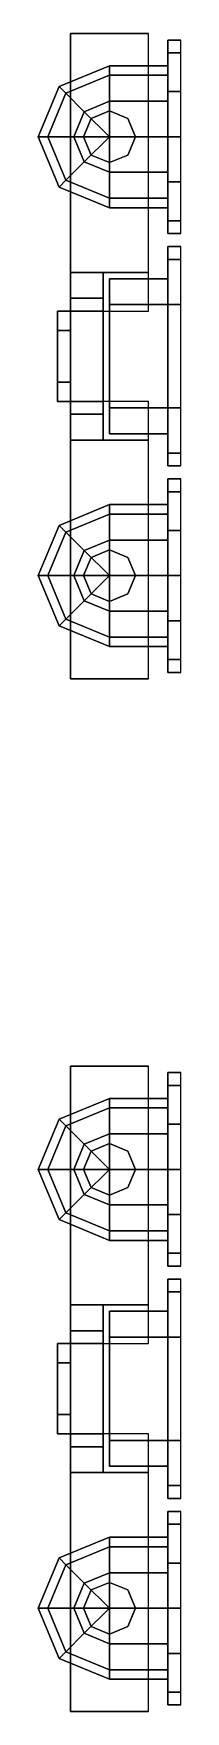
# Model space of a CAD drawing. Extents: x -1.18 to 1.18, y -2.08 to 2.12.
# Drawn here: x -1.18 to -0.96, y -2.08 to 0.52 of the extents above; entities that cross this region are included whole.
import ezdxf

# ---------------------------------------------------------------- set-up
doc = ezdxf.new("R2010")
doc.units = 0
doc.layers.add('SUSPENSION', color=5, linetype='CONTINUOUS')

msp = doc.modelspace()

# ---------------------------------------------------------------- linework, layer by layer
at = {"layer": 'SUSPENSION'}
for points in [[(-1.13, 0.52, 0.25), (-1.13, 0.09, 0.25), (-1.13, 0.15, 0.44), (-1.13, 0.52, 0.44)], [(-1.13, 0.52, 0.44), (-1.13, 0.15, 0.44), (-1.01, 0.15, 0.44), (-1.01, 0.52, 0.44)], [(-1.01, 0.52, 0.44), (-1.01, 0.52, 0.25), (-1.13, 0.52, 0.25), (-1.13, 0.52, 0.44)], [(-0.96, 0.51, 0.51), (-0.98, 0.51, 0.51), (-0.98, 0.51, 0.76), (-0.96, 0.51, 0.76)], [(-0.98, 0.51, 0.51), (-0.98, 0.47, 0.51), (-0.98, 0.47, 0.76), (-0.98, 0.51, 0.76)], [(-0.96, 0.49, 0.85), (-0.96, 0.51, 0.76), (-0.98, 0.51, 0.76), (-0.98, 0.49, 0.85)], [(-0.98, 0.49, 0.85), (-0.98, 0.51, 0.76), (-0.98, 0.47, 0.76), (-0.98, 0.4553, 0.815)], [(-1.07, 0.47, 0.51), (-1.1478, 0.4378, 0.51), (-1.1478, 0.4378, 0.76), (-1.07, 0.47, 0.76)], [(-1.07, 0.4553, 0.815), (-1.07, 0.47, 0.76), (-1.1478, 0.4378, 0.76), (-1.1374, 0.4274, 0.815)], [(-0.98, 0.47, 0.51), (-1.07, 0.47, 0.51), (-1.07, 0.47, 0.76), (-0.98, 0.47, 0.76)], [(-0.98, 0.4553, 0.815), (-0.98, 0.47, 0.76), (-1.07, 0.47, 0.76), (-1.07, 0.4553, 0.815)], [(-0.96, 0.43, 0.91), (-0.96, 0.49, 0.85), (-0.98, 0.49, 0.85), (-0.98, 0.43, 0.91)], [(-0.98, 0.43, 0.91), (-0.98, 0.49, 0.85), (-0.98, 0.4553, 0.815), (-0.98, 0.415, 0.87)], [(-1.07, 0.415, 0.87), (-1.07, 0.4553, 0.815), (-1.1374, 0.4274, 0.815), (-1.1089, 0.3989, 0.87)], [(-0.98, 0.415, 0.87), (-0.98, 0.4553, 0.815), (-1.07, 0.4553, 0.815), (-1.07, 0.415, 0.87)], [(-1.1478, 0.4378, 0.51), (-1.18, 0.36, 0.51), (-1.18, 0.36, 0.76), (-1.1478, 0.4378, 0.76)], [(-1.1374, 0.4274, 0.815), (-1.1478, 0.4378, 0.76), (-1.18, 0.36, 0.76), (-1.1653, 0.36, 0.815)], [(-1.1089, 0.3989, 0.87), (-1.1374, 0.4274, 0.815), (-1.1653, 0.36, 0.815), (-1.125, 0.36, 0.87)], [(-0.96, 0.36, 0.93), (-0.96, 0.43, 0.91), (-0.98, 0.43, 0.91), (-0.98, 0.36, 0.93)], [(-0.98, 0.36, 0.93), (-0.98, 0.43, 0.91), (-0.98, 0.415, 0.87), (-0.98, 0.36, 0.89)], [(-1.07, 0.36, 0.89), (-1.1089, 0.3989, 0.87), (-1.125, 0.36, 0.87), (-1.07, 0.36, 0.89)], [(-1.07, 0.36, 0.89), (-1.07, 0.415, 0.87), (-1.1089, 0.3989, 0.87), (-1.07, 0.36, 0.89)], [(-1.07, 0.4, 0.44), (-1.0983, 0.3883, 0.44), (-1.0983, 0.3883, 0.51), (-1.07, 0.4, 0.51)], [(-1.07, 0.415, 0.87), (-1.07, 0.36, 0.89), (-0.98, 0.36, 0.89), (-0.98, 0.415, 0.87)], [(-1.0417, 0.3883, 0.44), (-1.07, 0.4, 0.44), (-1.07, 0.4, 0.51), (-1.0417, 0.3883, 0.51)], [(-1.0983, 0.3883, 0.44), (-1.11, 0.36, 0.44), (-1.11, 0.36, 0.51), (-1.0983, 0.3883, 0.51)], [(-1.03, 0.36, 0.44), (-1.0417, 0.3883, 0.44), (-1.0417, 0.3883, 0.51), (-1.03, 0.36, 0.51)], [(-1.18, 0.36, 0.51), (-1.1478, 0.2822, 0.51), (-1.1478, 0.2822, 0.76), (-1.18, 0.36, 0.76)], [(-1.1653, 0.36, 0.815), (-1.18, 0.36, 0.76), (-1.1478, 0.2822, 0.76), (-1.1374, 0.2926, 0.815)], [(-1.125, 0.36, 0.87), (-1.1653, 0.36, 0.815), (-1.1374, 0.2926, 0.815), (-1.1089, 0.3211, 0.87)], [(-1.07, 0.36, 0.89), (-1.125, 0.36, 0.87), (-1.1089, 0.3211, 0.87), (-1.07, 0.36, 0.89)], [(-1.11, 0.36, 0.44), (-1.0983, 0.3317, 0.44), (-1.0983, 0.3317, 0.51), (-1.11, 0.36, 0.51)], [(-1.07, 0.36, 0.89), (-1.1089, 0.3211, 0.87), (-1.07, 0.305, 0.87), (-1.07, 0.36, 0.89)], [(-1.07, 0.36, 0.89), (-1.07, 0.305, 0.87), (-0.98, 0.305, 0.87), (-0.98, 0.36, 0.89)], [(-1.0417, 0.3317, 0.44), (-1.03, 0.36, 0.44), (-1.03, 0.36, 0.51), (-1.0417, 0.3317, 0.51)], [(-0.98, 0.36, 0.93), (-0.98, 0.29, 0.91), (-0.96, 0.29, 0.91), (-0.96, 0.36, 0.93)], [(-0.98, 0.36, 0.89), (-0.98, 0.305, 0.87), (-0.98, 0.29, 0.91), (-0.98, 0.36, 0.93)], [(-1.1089, 0.3211, 0.87), (-1.1374, 0.2926, 0.815), (-1.07, 0.2647, 0.815), (-1.07, 0.305, 0.87)], [(-1.0983, 0.3317, 0.44), (-1.07, 0.32, 0.44), (-1.07, 0.32, 0.51), (-1.0983, 0.3317, 0.51)], [(-1.07, 0.32, 0.44), (-1.0417, 0.3317, 0.44), (-1.0417, 0.3317, 0.51), (-1.07, 0.32, 0.51)], [(-1.1374, 0.2926, 0.815), (-1.1478, 0.2822, 0.76), (-1.07, 0.25, 0.76), (-1.07, 0.2647, 0.815)], [(-1.07, 0.305, 0.87), (-1.07, 0.2647, 0.815), (-0.98, 0.2647, 0.815), (-0.98, 0.305, 0.87)], [(-0.98, 0.305, 0.87), (-0.98, 0.2647, 0.815), (-0.98, 0.23, 0.85), (-0.98, 0.29, 0.91)], [(-0.98, 0.29, 0.91), (-0.98, 0.23, 0.85), (-0.96, 0.23, 0.85), (-0.96, 0.29, 0.91)], [(-1.1478, 0.2822, 0.51), (-1.07, 0.25, 0.51), (-1.07, 0.25, 0.76), (-1.1478, 0.2822, 0.76)], [(-1.07, 0.2647, 0.815), (-1.07, 0.25, 0.76), (-0.98, 0.25, 0.76), (-0.98, 0.2647, 0.815)], [(-0.98, 0.2647, 0.815), (-0.98, 0.25, 0.76), (-0.98, 0.21, 0.76), (-0.98, 0.23, 0.85)], [(-1.07, 0.25, 0.51), (-0.98, 0.25, 0.51), (-0.98, 0.25, 0.76), (-1.07, 0.25, 0.76)], [(-0.98, 0.25, 0.51), (-0.98, 0.21, 0.51), (-0.98, 0.21, 0.76), (-0.98, 0.25, 0.76)], [(-0.98, 0.23, 0.85), (-0.98, 0.21, 0.76), (-0.96, 0.21, 0.76), (-0.96, 0.23, 0.85)], [(-0.98, 0.21, 0.51), (-0.96, 0.21, 0.51), (-0.96, 0.21, 0.76), (-0.98, 0.21, 0.76)], [(-0.96, 0.19, 0.51), (-0.98, 0.19, 0.51), (-0.98, 0.19, 0.8), (-0.96, 0.19, 0.8)], [(-0.96, 0.19, 0.8), (-0.98, 0.19, 0.8), (-0.98, 0.17, 0.84), (-0.96, 0.17, 0.84)], [(-0.98, 0.19, 0.8), (-0.98, 0.14, 0.78), (-0.98, 0.14, 0.78), (-0.98, 0.17, 0.84)], [(-0.98, 0.19, 0.51), (-0.98, 0.14, 0.51), (-0.98, 0.14, 0.78), (-0.98, 0.19, 0.8)], [(-0.96, 0.17, 0.84), (-0.98, 0.17, 0.84), (-0.98, 0.1, 0.88), (-0.96, 0.1, 0.88)], [(-0.98, 0.17, 0.84), (-0.98, 0.14, 0.78), (-0.98, 0.1, 0.82), (-0.98, 0.1, 0.88)], [(-1.08, 0.15, 0.57), (-1.08, 0.15, 0.44), (-1.13, 0.15, 0.44), (-1.13, 0.15, 0.57)], [(-1.13, 0.15, 0.44), (-1.13, 0.09, 0.25), (-1.13, 0.09, 0.47), (-1.13, 0.15, 0.57)], [(-1.08, 0.11, 0.65), (-1.08, 0.15, 0.57), (-1.13, 0.15, 0.57), (-1.13, 0.11, 0.65)], [(-1.13, 0.15, 0.57), (-1.13, 0.09, 0.47), (-1.13, 0.06, 0.5), (-1.13, 0.11, 0.65)], [(-1.08, 0.15, 0.44), (-1.08, 0.09, 0.25), (-1.01, 0.09, 0.25), (-1.01, 0.15, 0.44)], [(-0.98, 0.14, 0.51), (-1.07, 0.14, 0.51), (-1.07, 0.14, 0.78), (-0.98, 0.14, 0.78)], [(-0.98, 0.14, 0.78), (-1.07, 0.14, 0.78), (-1.07, 0.1, 0.82), (-0.98, 0.1, 0.82)], [(-1.07, -0.1, 0.78), (-1.07, -0.06, 0.82), (-1.07, 0.1, 0.82), (-1.07, 0.14, 0.78)], [(-1.07, -0.1, 0.51), (-1.07, -0.1, 0.78), (-1.07, 0.14, 0.78), (-1.07, 0.14, 0.51)], [(-1.13, 0.06, 0.5), (-1.13, -0.02, 0.5), (-1.13, -0.07, 0.65), (-1.13, 0.11, 0.65)], [(-1.13, 0.11, 0.65), (-1.13, -0.07, 0.65), (-1.08, -0.07, 0.65), (-1.08, 0.11, 0.65)], [(-1.15, 0.09, 0.47), (-1.15, 0.09, 0.23), (-1.15, -0.05, 0.23), (-1.15, -0.05, 0.47)], [(-1.15, -0.05, 0.23), (-1.15, 0.09, 0.23), (-1.08, 0.09, 0.23), (-1.08, -0.05, 0.23)], [(-1.08, 0.09, 0.25), (-1.08, 0.09, 0.23), (-1.15, 0.09, 0.23), (-1.13, 0.09, 0.25)], [(-1.15, 0.06, 0.5), (-1.15, 0.09, 0.47), (-1.15, -0.05, 0.47), (-1.15, -0.02, 0.5)], [(-1.13, 0.06, 0.5), (-1.13, 0.09, 0.47), (-1.15, 0.09, 0.47), (-1.15, 0.06, 0.5)], [(-1.13, 0.09, 0.47), (-1.13, 0.09, 0.25), (-1.15, 0.09, 0.23), (-1.15, 0.09, 0.47)], [(-1.07, -0.06, 0.82), (-0.98, -0.06, 0.82), (-0.98, 0.1, 0.82), (-1.07, 0.1, 0.82)], [(-0.96, 0.1, 0.88), (-0.98, 0.1, 0.88), (-0.98, -0.06, 0.88), (-0.96, -0.06, 0.88)], [(-0.98, -0.06, 0.82), (-0.98, -0.06, 0.88), (-0.98, 0.1, 0.88), (-0.98, 0.1, 0.82)], [(-1.13, -0.02, 0.5), (-1.13, 0.06, 0.5), (-1.15, 0.06, 0.5), (-1.15, -0.02, 0.5)], [(-1.15, -0.02, 0.5), (-1.15, -0.05, 0.47), (-1.13, -0.05, 0.47), (-1.13, -0.02, 0.5)], [(-1.13, -0.02, 0.5), (-1.13, -0.05, 0.47), (-1.13, -0.11, 0.57), (-1.13, -0.07, 0.65)], [(-1.13, -0.05, 0.25), (-1.15, -0.05, 0.23), (-1.08, -0.05, 0.23), (-1.08, -0.05, 0.25)], [(-1.15, -0.05, 0.47), (-1.15, -0.05, 0.23), (-1.13, -0.05, 0.25), (-1.13, -0.05, 0.47)], [(-1.13, -0.11, 0.44), (-1.13, -0.05, 0.25), (-1.13, -0.48, 0.25), (-1.13, -0.48, 0.44)], [(-1.13, -0.05, 0.47), (-1.13, -0.05, 0.25), (-1.13, -0.11, 0.44), (-1.13, -0.11, 0.57)], [(-1.01, -0.11, 0.44), (-1.01, -0.05, 0.25), (-1.08, -0.05, 0.25), (-1.08, -0.11, 0.44)], [(-1.13, -0.07, 0.65), (-1.13, -0.11, 0.57), (-1.08, -0.11, 0.57), (-1.08, -0.07, 0.65)], [(-1.07, -0.1, 0.78), (-0.98, -0.1, 0.78), (-0.98, -0.06, 0.82), (-1.07, -0.06, 0.82)], [(-0.98, -0.13, 0.84), (-0.96, -0.13, 0.84), (-0.96, -0.06, 0.88), (-0.98, -0.06, 0.88)], [(-0.98, -0.1, 0.78), (-0.98, -0.13, 0.84), (-0.98, -0.06, 0.88), (-0.98, -0.06, 0.82)], [(-1.07, -0.1, 0.51), (-0.98, -0.1, 0.51), (-0.98, -0.1, 0.78), (-1.07, -0.1, 0.78)], [(-0.98, -0.1, 0.78), (-0.98, -0.15, 0.8), (-0.98, -0.13, 0.84), (-0.98, -0.1, 0.78)], [(-0.98, -0.1, 0.51), (-0.98, -0.15, 0.51), (-0.98, -0.15, 0.8), (-0.98, -0.1, 0.78)], [(-1.01, -0.48, 0.44), (-1.01, -0.11, 0.44), (-1.13, -0.11, 0.44), (-1.13, -0.48, 0.44)], [(-1.13, -0.11, 0.57), (-1.13, -0.11, 0.44), (-1.08, -0.11, 0.44), (-1.08, -0.11, 0.57)], [(-0.98, -0.15, 0.8), (-0.96, -0.15, 0.8), (-0.96, -0.13, 0.84), (-0.98, -0.13, 0.84)], [(-0.98, -0.15, 0.51), (-0.96, -0.15, 0.51), (-0.96, -0.15, 0.8), (-0.98, -0.15, 0.8)], [(-0.98, -0.19, 0.85), (-0.98, -0.17, 0.76), (-0.98, -0.21, 0.76), (-0.98, -0.2247, 0.815)], [(-0.96, -0.19, 0.85), (-0.96, -0.17, 0.76), (-0.98, -0.17, 0.76), (-0.98, -0.19, 0.85)], [(-0.98, -0.17, 0.51), (-0.98, -0.21, 0.51), (-0.98, -0.21, 0.76), (-0.98, -0.17, 0.76)], [(-0.96, -0.17, 0.51), (-0.98, -0.17, 0.51), (-0.98, -0.17, 0.76), (-0.96, -0.17, 0.76)], [(-0.98, -0.25, 0.91), (-0.98, -0.19, 0.85), (-0.98, -0.2247, 0.815), (-0.98, -0.265, 0.87)], [(-0.96, -0.25, 0.91), (-0.96, -0.19, 0.85), (-0.98, -0.19, 0.85), (-0.98, -0.25, 0.91)], [(-1.07, -0.2247, 0.815), (-1.07, -0.21, 0.76), (-1.1478, -0.2422, 0.76), (-1.1374, -0.2526, 0.815)], [(-1.07, -0.21, 0.51), (-1.1478, -0.2422, 0.51), (-1.1478, -0.2422, 0.76), (-1.07, -0.21, 0.76)], [(-1.07, -0.265, 0.87), (-1.07, -0.2247, 0.815), (-1.1374, -0.2526, 0.815), (-1.1089, -0.2811, 0.87)], [(-0.98, -0.21, 0.51), (-1.07, -0.21, 0.51), (-1.07, -0.21, 0.76), (-0.98, -0.21, 0.76)], [(-0.98, -0.2247, 0.815), (-0.98, -0.21, 0.76), (-1.07, -0.21, 0.76), (-1.07, -0.2247, 0.815)], [(-0.98, -0.265, 0.87), (-0.98, -0.2247, 0.815), (-1.07, -0.2247, 0.815), (-1.07, -0.265, 0.87)], [(-1.1374, -0.2526, 0.815), (-1.1478, -0.2422, 0.76), (-1.18, -0.32, 0.76), (-1.1653, -0.32, 0.815)], [(-1.1478, -0.2422, 0.51), (-1.18, -0.32, 0.51), (-1.18, -0.32, 0.76), (-1.1478, -0.2422, 0.76)], [(-1.1089, -0.2811, 0.87), (-1.1374, -0.2526, 0.815), (-1.1653, -0.32, 0.815), (-1.125, -0.32, 0.87)], [(-0.98, -0.32, 0.93), (-0.98, -0.25, 0.91), (-0.98, -0.265, 0.87), (-0.98, -0.32, 0.89)], [(-0.96, -0.32, 0.93), (-0.96, -0.25, 0.91), (-0.98, -0.25, 0.91), (-0.98, -0.32, 0.93)], [(-1.07, -0.32, 0.89), (-1.1089, -0.2811, 0.87), (-1.125, -0.32, 0.87), (-1.07, -0.32, 0.89)], [(-1.07, -0.32, 0.89), (-1.07, -0.265, 0.87), (-1.1089, -0.2811, 0.87), (-1.07, -0.32, 0.89)], [(-1.07, -0.28, 0.44), (-1.0983, -0.2917, 0.44), (-1.0983, -0.2917, 0.51), (-1.07, -0.28, 0.51)], [(-1.07, -0.265, 0.87), (-1.07, -0.32, 0.89), (-0.98, -0.32, 0.89), (-0.98, -0.265, 0.87)], [(-1.0417, -0.2917, 0.44), (-1.07, -0.28, 0.44), (-1.07, -0.28, 0.51), (-1.0417, -0.2917, 0.51)], [(-1.0983, -0.2917, 0.44), (-1.11, -0.32, 0.44), (-1.11, -0.32, 0.51), (-1.0983, -0.2917, 0.51)], [(-1.03, -0.32, 0.44), (-1.0417, -0.2917, 0.44), (-1.0417, -0.2917, 0.51), (-1.03, -0.32, 0.51)], [(-1.1653, -0.32, 0.815), (-1.18, -0.32, 0.76), (-1.1478, -0.3978, 0.76), (-1.1374, -0.3874, 0.815)], [(-1.18, -0.32, 0.51), (-1.1478, -0.3978, 0.51), (-1.1478, -0.3978, 0.76), (-1.18, -0.32, 0.76)], [(-1.125, -0.32, 0.87), (-1.1653, -0.32, 0.815), (-1.1374, -0.3874, 0.815), (-1.1089, -0.3589, 0.87)], [(-1.07, -0.32, 0.89), (-1.125, -0.32, 0.87), (-1.1089, -0.3589, 0.87), (-1.07, -0.32, 0.89)], [(-1.11, -0.32, 0.44), (-1.0983, -0.3483, 0.44), (-1.0983, -0.3483, 0.51), (-1.11, -0.32, 0.51)], [(-1.07, -0.32, 0.89), (-1.1089, -0.3589, 0.87), (-1.07, -0.375, 0.87), (-1.07, -0.32, 0.89)], [(-1.07, -0.32, 0.89), (-1.07, -0.375, 0.87), (-0.98, -0.375, 0.87), (-0.98, -0.32, 0.89)], [(-1.0417, -0.3483, 0.44), (-1.03, -0.32, 0.44), (-1.03, -0.32, 0.51), (-1.0417, -0.3483, 0.51)], [(-0.98, -0.32, 0.89), (-0.98, -0.375, 0.87), (-0.98, -0.39, 0.91), (-0.98, -0.32, 0.93)], [(-0.98, -0.32, 0.93), (-0.98, -0.39, 0.91), (-0.96, -0.39, 0.91), (-0.96, -0.32, 0.93)], [(-1.1089, -0.3589, 0.87), (-1.1374, -0.3874, 0.815), (-1.07, -0.4153, 0.815), (-1.07, -0.375, 0.87)], [(-1.0983, -0.3483, 0.44), (-1.07, -0.36, 0.44), (-1.07, -0.36, 0.51), (-1.0983, -0.3483, 0.51)], [(-1.07, -0.36, 0.44), (-1.0417, -0.3483, 0.44), (-1.0417, -0.3483, 0.51), (-1.07, -0.36, 0.51)], [(-1.1374, -0.3874, 0.815), (-1.1478, -0.3978, 0.76), (-1.07, -0.43, 0.76), (-1.07, -0.4153, 0.815)], [(-1.07, -0.375, 0.87), (-1.07, -0.4153, 0.815), (-0.98, -0.4153, 0.815), (-0.98, -0.375, 0.87)], [(-0.98, -0.375, 0.87), (-0.98, -0.4153, 0.815), (-0.98, -0.45, 0.85), (-0.98, -0.39, 0.91)], [(-1.1478, -0.3978, 0.51), (-1.07, -0.43, 0.51), (-1.07, -0.43, 0.76), (-1.1478, -0.3978, 0.76)], [(-1.07, -0.4153, 0.815), (-1.07, -0.43, 0.76), (-0.98, -0.43, 0.76), (-0.98, -0.4153, 0.815)], [(-0.98, -0.39, 0.91), (-0.98, -0.45, 0.85), (-0.96, -0.45, 0.85), (-0.96, -0.39, 0.91)], [(-0.98, -0.4153, 0.815), (-0.98, -0.43, 0.76), (-0.98, -0.47, 0.76), (-0.98, -0.45, 0.85)], [(-1.07, -0.43, 0.51), (-0.98, -0.43, 0.51), (-0.98, -0.43, 0.76), (-1.07, -0.43, 0.76)], [(-0.98, -0.43, 0.51), (-0.98, -0.47, 0.51), (-0.98, -0.47, 0.76), (-0.98, -0.43, 0.76)], [(-0.98, -0.45, 0.85), (-0.98, -0.47, 0.76), (-0.96, -0.47, 0.76), (-0.96, -0.45, 0.85)], [(-1.13, -0.48, 0.44), (-1.13, -0.48, 0.25), (-1.01, -0.48, 0.25), (-1.01, -0.48, 0.44)], [(-0.98, -0.47, 0.51), (-0.96, -0.47, 0.51), (-0.96, -0.47, 0.76), (-0.98, -0.47, 0.76)], [(-1.01, -1.08, 0.44), (-1.01, -1.08, 0.25), (-1.13, -1.08, 0.25), (-1.13, -1.08, 0.44)], [(-1.13, -1.08, 0.44), (-1.13, -1.45, 0.44), (-1.01, -1.45, 0.44), (-1.01, -1.08, 0.44)], [(-1.13, -1.08, 0.25), (-1.13, -1.51, 0.25), (-1.13, -1.45, 0.44), (-1.13, -1.08, 0.44)], [(-0.98, -1.11, 0.85), (-0.98, -1.09, 0.76), (-0.98, -1.13, 0.76), (-0.98, -1.1447, 0.815)], [(-0.96, -1.11, 0.85), (-0.96, -1.09, 0.76), (-0.98, -1.09, 0.76), (-0.98, -1.11, 0.85)], [(-0.98, -1.09, 0.51), (-0.98, -1.13, 0.51), (-0.98, -1.13, 0.76), (-0.98, -1.09, 0.76)], [(-0.96, -1.09, 0.51), (-0.98, -1.09, 0.51), (-0.98, -1.09, 0.76), (-0.96, -1.09, 0.76)], [(-0.98, -1.17, 0.91), (-0.98, -1.11, 0.85), (-0.98, -1.1447, 0.815), (-0.98, -1.185, 0.87)], [(-0.96, -1.17, 0.91), (-0.96, -1.11, 0.85), (-0.98, -1.11, 0.85), (-0.98, -1.17, 0.91)], [(-1.07, -1.1447, 0.815), (-1.07, -1.13, 0.76), (-1.1478, -1.1622, 0.76), (-1.1374, -1.1726, 0.815)], [(-1.07, -1.13, 0.51), (-1.1478, -1.1622, 0.51), (-1.1478, -1.1622, 0.76), (-1.07, -1.13, 0.76)], [(-0.98, -1.1447, 0.815), (-0.98, -1.13, 0.76), (-1.07, -1.13, 0.76), (-1.07, -1.1447, 0.815)], [(-0.98, -1.13, 0.51), (-1.07, -1.13, 0.51), (-1.07, -1.13, 0.76), (-0.98, -1.13, 0.76)], [(-1.1374, -1.1726, 0.815), (-1.1478, -1.1622, 0.76), (-1.18, -1.24, 0.76), (-1.1653, -1.24, 0.815)], [(-1.1478, -1.1622, 0.51), (-1.18, -1.24, 0.51), (-1.18, -1.24, 0.76), (-1.1478, -1.1622, 0.76)], [(-1.07, -1.185, 0.87), (-1.07, -1.1447, 0.815), (-1.1374, -1.1726, 0.815), (-1.1089, -1.2011, 0.87)], [(-0.98, -1.185, 0.87), (-0.98, -1.1447, 0.815), (-1.07, -1.1447, 0.815), (-1.07, -1.185, 0.87)], [(-1.1089, -1.2011, 0.87), (-1.1374, -1.1726, 0.815), (-1.1653, -1.24, 0.815), (-1.125, -1.24, 0.87)], [(-1.07, -1.24, 0.89), (-1.07, -1.185, 0.87), (-1.1089, -1.2011, 0.87), (-1.07, -1.24, 0.89)], [(-1.07, -1.185, 0.87), (-1.07, -1.24, 0.89), (-0.98, -1.24, 0.89), (-0.98, -1.185, 0.87)], [(-0.98, -1.24, 0.93), (-0.98, -1.17, 0.91), (-0.98, -1.185, 0.87), (-0.98, -1.24, 0.89)], [(-0.96, -1.24, 0.93), (-0.96, -1.17, 0.91), (-0.98, -1.17, 0.91), (-0.98, -1.24, 0.93)], [(-1.07, -1.24, 0.89), (-1.1089, -1.2011, 0.87), (-1.125, -1.24, 0.87), (-1.07, -1.24, 0.89)], [(-1.0983, -1.2117, 0.44), (-1.11, -1.24, 0.44), (-1.11, -1.24, 0.51), (-1.0983, -1.2117, 0.51)], [(-1.07, -1.2, 0.44), (-1.0983, -1.2117, 0.44), (-1.0983, -1.2117, 0.51), (-1.07, -1.2, 0.51)], [(-1.0417, -1.2117, 0.44), (-1.07, -1.2, 0.44), (-1.07, -1.2, 0.51), (-1.0417, -1.2117, 0.51)], [(-1.03, -1.24, 0.44), (-1.0417, -1.2117, 0.44), (-1.0417, -1.2117, 0.51), (-1.03, -1.24, 0.51)], [(-1.1653, -1.24, 0.815), (-1.18, -1.24, 0.76), (-1.1478, -1.3178, 0.76), (-1.1374, -1.3074, 0.815)], [(-1.18, -1.24, 0.51), (-1.1478, -1.3178, 0.51), (-1.1478, -1.3178, 0.76), (-1.18, -1.24, 0.76)], [(-1.125, -1.24, 0.87), (-1.1653, -1.24, 0.815), (-1.1374, -1.3074, 0.815), (-1.1089, -1.2789, 0.87)], [(-1.07, -1.24, 0.89), (-1.125, -1.24, 0.87), (-1.1089, -1.2789, 0.87), (-1.07, -1.24, 0.89)], [(-1.11, -1.24, 0.44), (-1.0983, -1.2683, 0.44), (-1.0983, -1.2683, 0.51), (-1.11, -1.24, 0.51)], [(-1.07, -1.24, 0.89), (-1.1089, -1.2789, 0.87), (-1.07, -1.295, 0.87), (-1.07, -1.24, 0.89)], [(-1.07, -1.24, 0.89), (-1.07, -1.295, 0.87), (-0.98, -1.295, 0.87), (-0.98, -1.24, 0.89)], [(-1.0417, -1.2683, 0.44), (-1.03, -1.24, 0.44), (-1.03, -1.24, 0.51), (-1.0417, -1.2683, 0.51)], [(-0.98, -1.24, 0.89), (-0.98, -1.295, 0.87), (-0.98, -1.31, 0.91), (-0.98, -1.24, 0.93)], [(-0.98, -1.24, 0.93), (-0.98, -1.31, 0.91), (-0.96, -1.31, 0.91), (-0.96, -1.24, 0.93)], [(-1.0983, -1.2683, 0.44), (-1.07, -1.28, 0.44), (-1.07, -1.28, 0.51), (-1.0983, -1.2683, 0.51)], [(-1.07, -1.28, 0.44), (-1.0417, -1.2683, 0.44), (-1.0417, -1.2683, 0.51), (-1.07, -1.28, 0.51)], [(-1.1089, -1.2789, 0.87), (-1.1374, -1.3074, 0.815), (-1.07, -1.3353, 0.815), (-1.07, -1.295, 0.87)], [(-1.07, -1.295, 0.87), (-1.07, -1.3353, 0.815), (-0.98, -1.3353, 0.815), (-0.98, -1.295, 0.87)], [(-0.98, -1.295, 0.87), (-0.98, -1.3353, 0.815), (-0.98, -1.37, 0.85), (-0.98, -1.31, 0.91)], [(-1.1374, -1.3074, 0.815), (-1.1478, -1.3178, 0.76), (-1.07, -1.35, 0.76), (-1.07, -1.3353, 0.815)], [(-1.1478, -1.3178, 0.51), (-1.07, -1.35, 0.51), (-1.07, -1.35, 0.76), (-1.1478, -1.3178, 0.76)], [(-0.98, -1.31, 0.91), (-0.98, -1.37, 0.85), (-0.96, -1.37, 0.85), (-0.96, -1.31, 0.91)], [(-1.07, -1.3353, 0.815), (-1.07, -1.35, 0.76), (-0.98, -1.35, 0.76), (-0.98, -1.3353, 0.815)], [(-1.07, -1.35, 0.51), (-0.98, -1.35, 0.51), (-0.98, -1.35, 0.76), (-1.07, -1.35, 0.76)], [(-0.98, -1.3353, 0.815), (-0.98, -1.35, 0.76), (-0.98, -1.39, 0.76), (-0.98, -1.37, 0.85)], [(-0.98, -1.35, 0.51), (-0.98, -1.39, 0.51), (-0.98, -1.39, 0.76), (-0.98, -1.35, 0.76)], [(-0.98, -1.37, 0.85), (-0.98, -1.39, 0.76), (-0.96, -1.39, 0.76), (-0.96, -1.37, 0.85)], [(-0.98, -1.39, 0.51), (-0.96, -1.39, 0.51), (-0.96, -1.39, 0.76), (-0.98, -1.39, 0.76)], [(-0.98, -1.41, 0.51), (-0.98, -1.46, 0.51), (-0.98, -1.46, 0.78), (-0.98, -1.41, 0.8)], [(-0.98, -1.41, 0.8), (-0.98, -1.46, 0.78), (-0.98, -1.46, 0.78), (-0.98, -1.43, 0.84)], [(-0.96, -1.41, 0.8), (-0.98, -1.41, 0.8), (-0.98, -1.43, 0.84), (-0.96, -1.43, 0.84)], [(-0.96, -1.41, 0.51), (-0.98, -1.41, 0.51), (-0.98, -1.41, 0.8), (-0.96, -1.41, 0.8)], [(-1.13, -1.45, 0.57), (-1.13, -1.51, 0.47), (-1.13, -1.54, 0.5), (-1.13, -1.49, 0.65)], [(-1.13, -1.45, 0.44), (-1.13, -1.51, 0.25), (-1.13, -1.51, 0.47), (-1.13, -1.45, 0.57)], [(-1.08, -1.45, 0.57), (-1.08, -1.45, 0.44), (-1.13, -1.45, 0.44), (-1.13, -1.45, 0.57)], [(-1.08, -1.49, 0.65), (-1.08, -1.45, 0.57), (-1.13, -1.45, 0.57), (-1.13, -1.49, 0.65)], [(-1.08, -1.45, 0.44), (-1.08, -1.51, 0.25), (-1.01, -1.51, 0.25), (-1.01, -1.45, 0.44)], [(-0.98, -1.43, 0.84), (-0.98, -1.46, 0.78), (-0.98, -1.5, 0.82), (-0.98, -1.5, 0.88)], [(-0.96, -1.43, 0.84), (-0.98, -1.43, 0.84), (-0.98, -1.5, 0.88), (-0.96, -1.5, 0.88)], [(-1.07, -1.7, 0.51), (-1.07, -1.7, 0.78), (-1.07, -1.46, 0.78), (-1.07, -1.46, 0.51)], [(-1.07, -1.7, 0.78), (-1.07, -1.66, 0.82), (-1.07, -1.5, 0.82), (-1.07, -1.46, 0.78)], [(-0.98, -1.46, 0.78), (-1.07, -1.46, 0.78), (-1.07, -1.5, 0.82), (-0.98, -1.5, 0.82)], [(-0.98, -1.46, 0.51), (-1.07, -1.46, 0.51), (-1.07, -1.46, 0.78), (-0.98, -1.46, 0.78)], [(-1.13, -1.49, 0.65), (-1.13, -1.67, 0.65), (-1.08, -1.67, 0.65), (-1.08, -1.49, 0.65)], [(-1.13, -1.54, 0.5), (-1.13, -1.62, 0.5), (-1.13, -1.67, 0.65), (-1.13, -1.49, 0.65)], [(-1.07, -1.66, 0.82), (-0.98, -1.66, 0.82), (-0.98, -1.5, 0.82), (-1.07, -1.5, 0.82)], [(-0.98, -1.66, 0.82), (-0.98, -1.66, 0.88), (-0.98, -1.5, 0.88), (-0.98, -1.5, 0.82)], [(-0.96, -1.5, 0.88), (-0.98, -1.5, 0.88), (-0.98, -1.66, 0.88), (-0.96, -1.66, 0.88)], [(-1.13, -1.54, 0.5), (-1.13, -1.51, 0.47), (-1.15, -1.51, 0.47), (-1.15, -1.54, 0.5)], [(-1.15, -1.54, 0.5), (-1.15, -1.51, 0.47), (-1.15, -1.65, 0.47), (-1.15, -1.62, 0.5)], [(-1.13, -1.51, 0.47), (-1.13, -1.51, 0.25), (-1.15, -1.51, 0.23), (-1.15, -1.51, 0.47)], [(-1.08, -1.51, 0.25), (-1.08, -1.51, 0.23), (-1.15, -1.51, 0.23), (-1.13, -1.51, 0.25)], [(-1.15, -1.65, 0.23), (-1.15, -1.51, 0.23), (-1.08, -1.51, 0.23), (-1.08, -1.65, 0.23)], [(-1.15, -1.51, 0.47), (-1.15, -1.51, 0.23), (-1.15, -1.65, 0.23), (-1.15, -1.65, 0.47)], [(-1.13, -1.62, 0.5), (-1.13, -1.54, 0.5), (-1.15, -1.54, 0.5), (-1.15, -1.62, 0.5)], [(-1.15, -1.62, 0.5), (-1.15, -1.65, 0.47), (-1.13, -1.65, 0.47), (-1.13, -1.62, 0.5)], [(-1.13, -1.62, 0.5), (-1.13, -1.65, 0.47), (-1.13, -1.71, 0.57), (-1.13, -1.67, 0.65)], [(-1.15, -1.65, 0.47), (-1.15, -1.65, 0.23), (-1.13, -1.65, 0.25), (-1.13, -1.65, 0.47)], [(-1.13, -1.65, 0.25), (-1.15, -1.65, 0.23), (-1.08, -1.65, 0.23), (-1.08, -1.65, 0.25)], [(-1.13, -1.65, 0.47), (-1.13, -1.65, 0.25), (-1.13, -1.71, 0.44), (-1.13, -1.71, 0.57)], [(-1.13, -1.71, 0.44), (-1.13, -1.65, 0.25), (-1.13, -2.08, 0.25), (-1.13, -2.08, 0.44)], [(-1.01, -1.71, 0.44), (-1.01, -1.65, 0.25), (-1.08, -1.65, 0.25), (-1.08, -1.71, 0.44)], [(-1.07, -1.7, 0.78), (-0.98, -1.7, 0.78), (-0.98, -1.66, 0.82), (-1.07, -1.66, 0.82)], [(-0.98, -1.7, 0.78), (-0.98, -1.73, 0.84), (-0.98, -1.66, 0.88), (-0.98, -1.66, 0.82)], [(-0.98, -1.73, 0.84), (-0.96, -1.73, 0.84), (-0.96, -1.66, 0.88), (-0.98, -1.66, 0.88)], [(-1.13, -1.67, 0.65), (-1.13, -1.71, 0.57), (-1.08, -1.71, 0.57), (-1.08, -1.67, 0.65)], [(-1.13, -1.71, 0.57), (-1.13, -1.71, 0.44), (-1.08, -1.71, 0.44), (-1.08, -1.71, 0.57)], [(-1.01, -2.08, 0.44), (-1.01, -1.71, 0.44), (-1.13, -1.71, 0.44), (-1.13, -2.08, 0.44)], [(-1.07, -1.7, 0.51), (-0.98, -1.7, 0.51), (-0.98, -1.7, 0.78), (-1.07, -1.7, 0.78)], [(-0.98, -1.7, 0.51), (-0.98, -1.75, 0.51), (-0.98, -1.75, 0.8), (-0.98, -1.7, 0.78)], [(-0.98, -1.7, 0.78), (-0.98, -1.75, 0.8), (-0.98, -1.73, 0.84), (-0.98, -1.7, 0.78)], [(-0.98, -1.75, 0.8), (-0.96, -1.75, 0.8), (-0.96, -1.73, 0.84), (-0.98, -1.73, 0.84)], [(-0.98, -1.75, 0.51), (-0.96, -1.75, 0.51), (-0.96, -1.75, 0.8), (-0.98, -1.75, 0.8)], [(-0.96, -1.77, 0.51), (-0.98, -1.77, 0.51), (-0.98, -1.77, 0.76), (-0.96, -1.77, 0.76)], [(-0.98, -1.77, 0.51), (-0.98, -1.81, 0.51), (-0.98, -1.81, 0.76), (-0.98, -1.77, 0.76)], [(-0.96, -1.79, 0.85), (-0.96, -1.77, 0.76), (-0.98, -1.77, 0.76), (-0.98, -1.79, 0.85)], [(-0.98, -1.79, 0.85), (-0.98, -1.77, 0.76), (-0.98, -1.81, 0.76), (-0.98, -1.8247, 0.815)], [(-0.96, -1.85, 0.91), (-0.96, -1.79, 0.85), (-0.98, -1.79, 0.85), (-0.98, -1.85, 0.91)], [(-0.98, -1.85, 0.91), (-0.98, -1.79, 0.85), (-0.98, -1.8247, 0.815), (-0.98, -1.865, 0.87)], [(-1.07, -1.81, 0.51), (-1.1478, -1.8422, 0.51), (-1.1478, -1.8422, 0.76), (-1.07, -1.81, 0.76)], [(-1.07, -1.8247, 0.815), (-1.07, -1.81, 0.76), (-1.1478, -1.8422, 0.76), (-1.1374, -1.8526, 0.815)], [(-0.98, -1.8247, 0.815), (-0.98, -1.81, 0.76), (-1.07, -1.81, 0.76), (-1.07, -1.8247, 0.815)], [(-0.98, -1.81, 0.51), (-1.07, -1.81, 0.51), (-1.07, -1.81, 0.76), (-0.98, -1.81, 0.76)], [(-1.1478, -1.8422, 0.51), (-1.18, -1.92, 0.51), (-1.18, -1.92, 0.76), (-1.1478, -1.8422, 0.76)], [(-1.1374, -1.8526, 0.815), (-1.1478, -1.8422, 0.76), (-1.18, -1.92, 0.76), (-1.1653, -1.92, 0.815)], [(-1.07, -1.865, 0.87), (-1.07, -1.8247, 0.815), (-1.1374, -1.8526, 0.815), (-1.1089, -1.8811, 0.87)], [(-0.98, -1.865, 0.87), (-0.98, -1.8247, 0.815), (-1.07, -1.8247, 0.815), (-1.07, -1.865, 0.87)], [(-1.1089, -1.8811, 0.87), (-1.1374, -1.8526, 0.815), (-1.1653, -1.92, 0.815), (-1.125, -1.92, 0.87)], [(-1.07, -1.92, 0.89), (-1.07, -1.865, 0.87), (-1.1089, -1.8811, 0.87), (-1.07, -1.92, 0.89)], [(-1.07, -1.865, 0.87), (-1.07, -1.92, 0.89), (-0.98, -1.92, 0.89), (-0.98, -1.865, 0.87)], [(-0.98, -1.92, 0.93), (-0.98, -1.85, 0.91), (-0.98, -1.865, 0.87), (-0.98, -1.92, 0.89)], [(-0.96, -1.92, 0.93), (-0.96, -1.85, 0.91), (-0.98, -1.85, 0.91), (-0.98, -1.92, 0.93)], [(-1.07, -1.92, 0.89), (-1.1089, -1.8811, 0.87), (-1.125, -1.92, 0.87), (-1.07, -1.92, 0.89)], [(-1.0983, -1.8917, 0.44), (-1.11, -1.92, 0.44), (-1.11, -1.92, 0.51), (-1.0983, -1.8917, 0.51)], [(-1.07, -1.88, 0.44), (-1.0983, -1.8917, 0.44), (-1.0983, -1.8917, 0.51), (-1.07, -1.88, 0.51)], [(-1.0417, -1.8917, 0.44), (-1.07, -1.88, 0.44), (-1.07, -1.88, 0.51), (-1.0417, -1.8917, 0.51)], [(-1.03, -1.92, 0.44), (-1.0417, -1.8917, 0.44), (-1.0417, -1.8917, 0.51), (-1.03, -1.92, 0.51)], [(-1.18, -1.92, 0.51), (-1.1478, -1.9978, 0.51), (-1.1478, -1.9978, 0.76), (-1.18, -1.92, 0.76)], [(-1.1653, -1.92, 0.815), (-1.18, -1.92, 0.76), (-1.1478, -1.9978, 0.76), (-1.1374, -1.9874, 0.815)], [(-1.125, -1.92, 0.87), (-1.1653, -1.92, 0.815), (-1.1374, -1.9874, 0.815), (-1.1089, -1.9589, 0.87)], [(-1.07, -1.92, 0.89), (-1.125, -1.92, 0.87), (-1.1089, -1.9589, 0.87), (-1.07, -1.92, 0.89)], [(-1.11, -1.92, 0.44), (-1.0983, -1.9483, 0.44), (-1.0983, -1.9483, 0.51), (-1.11, -1.92, 0.51)], [(-1.07, -1.92, 0.89), (-1.1089, -1.9589, 0.87), (-1.07, -1.975, 0.87), (-1.07, -1.92, 0.89)], [(-1.07, -1.92, 0.89), (-1.07, -1.975, 0.87), (-0.98, -1.975, 0.87), (-0.98, -1.92, 0.89)], [(-1.0417, -1.9483, 0.44), (-1.03, -1.92, 0.44), (-1.03, -1.92, 0.51), (-1.0417, -1.9483, 0.51)], [(-0.98, -1.92, 0.89), (-0.98, -1.975, 0.87), (-0.98, -1.99, 0.91), (-0.98, -1.92, 0.93)], [(-0.98, -1.92, 0.93), (-0.98, -1.99, 0.91), (-0.96, -1.99, 0.91), (-0.96, -1.92, 0.93)], [(-1.0983, -1.9483, 0.44), (-1.07, -1.96, 0.44), (-1.07, -1.96, 0.51), (-1.0983, -1.9483, 0.51)], [(-1.07, -1.96, 0.44), (-1.0417, -1.9483, 0.44), (-1.0417, -1.9483, 0.51), (-1.07, -1.96, 0.51)], [(-1.1089, -1.9589, 0.87), (-1.1374, -1.9874, 0.815), (-1.07, -2.0153, 0.815), (-1.07, -1.975, 0.87)], [(-1.07, -1.975, 0.87), (-1.07, -2.0153, 0.815), (-0.98, -2.0153, 0.815), (-0.98, -1.975, 0.87)], [(-0.98, -1.975, 0.87), (-0.98, -2.0153, 0.815), (-0.98, -2.05, 0.85), (-0.98, -1.99, 0.91)], [(-1.1374, -1.9874, 0.815), (-1.1478, -1.9978, 0.76), (-1.07, -2.03, 0.76), (-1.07, -2.0153, 0.815)], [(-1.1478, -1.9978, 0.51), (-1.07, -2.03, 0.51), (-1.07, -2.03, 0.76), (-1.1478, -1.9978, 0.76)], [(-0.98, -1.99, 0.91), (-0.98, -2.05, 0.85), (-0.96, -2.05, 0.85), (-0.96, -1.99, 0.91)], [(-1.07, -2.0153, 0.815), (-1.07, -2.03, 0.76), (-0.98, -2.03, 0.76), (-0.98, -2.0153, 0.815)], [(-0.98, -2.0153, 0.815), (-0.98, -2.03, 0.76), (-0.98, -2.07, 0.76), (-0.98, -2.05, 0.85)], [(-1.07, -2.03, 0.51), (-0.98, -2.03, 0.51), (-0.98, -2.03, 0.76), (-1.07, -2.03, 0.76)], [(-0.98, -2.03, 0.51), (-0.98, -2.07, 0.51), (-0.98, -2.07, 0.76), (-0.98, -2.03, 0.76)], [(-0.98, -2.05, 0.85), (-0.98, -2.07, 0.76), (-0.96, -2.07, 0.76), (-0.96, -2.05, 0.85)], [(-0.98, -2.07, 0.51), (-0.96, -2.07, 0.51), (-0.96, -2.07, 0.76), (-0.98, -2.07, 0.76)], [(-1.13, -2.08, 0.44), (-1.13, -2.08, 0.25), (-1.01, -2.08, 0.25), (-1.01, -2.08, 0.44)]]:
    msp.add_3dface(points, dxfattribs=at)

doc.saveas('drawing.dxf')
